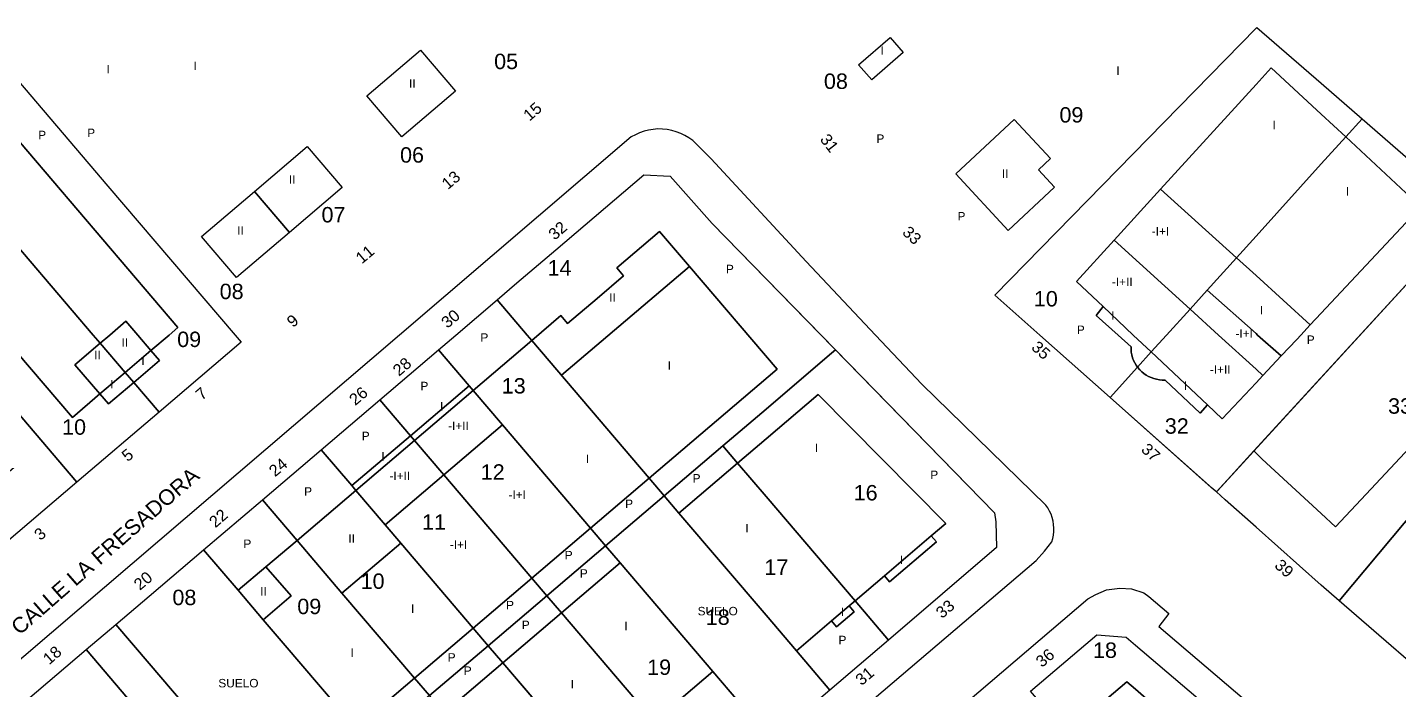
# Model space of a CAD drawing. Header units: millimetres. Extents: x 2440 to 3220, y 1839 to 2413.
# Drawn here: x 2539.5 to 2717.5, y 2324.8 to 2410.9 of the extents above; entities that cross this region are included whole.
import ezdxf
from ezdxf.enums import TextEntityAlignment as Align

# ---------------------------------------------------------------- set-up
doc = ezdxf.new("R2010")
doc.units = ezdxf.units.MM
for name, color, linetype in [('140200', 6, 'Continuous'), ('145201', 1, 'Continuous'), ('BORDILLO', 8, 'Continuous'), ('PG-AA', 8, 'Continuous'), ('PG-LI', 4, 'Continuous'), ('PG-LP', 6, 'Continuous'), ('TXT_CALLE', 7, 'Continuous'), ('TXT_NUM_POLICIA', 7, 'Continuous')]:
    doc.layers.add(name, color=color, linetype=linetype)
doc.styles.add('Arial', font='Arial Regular.ttf')
doc.styles.get("Standard").update_dxf_attribs({"font": 'ARIAL.TTF'})

msp = doc.modelspace()

# ---------------------------------------------------------------- linework, layer by layer
at = {"layer": '140200'}
for points in [[(2665.04, 2376.16), (2698.91, 2410.8), (2699.02, 2410.91), (2707.36, 2403.67), (2712.67, 2399.06), (2710.54, 2396.71), (2707.36, 2393.19), (2698.91, 2383.83), (2696.36, 2381), (2692.57, 2376.81), (2690.35, 2374.34), (2687.31, 2370.98), (2685.32, 2368.78), (2683.54, 2366.81), (2679.98, 2362.87), (2670.86, 2370.98), (2665.04, 2376.16), (2665.04, 2376.16)], [(2526.22, 2396.59), (2524.24, 2398.91), (2534.9, 2407.99), (2549.99, 2390.31), (2566.48, 2370.98), (2567.27, 2370.06), (2556.62, 2360.98), (2553.33, 2364.83), (2552.22, 2366.13), (2548.98, 2369.93), (2548.08, 2370.98), (2526.22, 2396.59), (2526.22, 2396.59)], [(2523.23, 2378.53), (2513.59, 2389.83), (2517.13, 2392.85), (2523.23, 2398.05), (2524.24, 2398.91), (2526.22, 2396.59), (2548.08, 2370.98), (2548.98, 2369.93), (2552.22, 2366.13), (2553.33, 2364.83), (2556.62, 2360.98), (2545.95, 2351.89), (2529.67, 2370.98), (2523.23, 2378.53), (2523.23, 2378.53)], [(2726.7, 2386.87), (2726.85, 2386.74), (2693.76, 2350.61), (2693.61, 2350.74), (2693.08, 2351.21), (2679.98, 2362.87), (2683.54, 2366.81), (2685.32, 2368.78), (2687.31, 2370.98), (2690.35, 2374.34), (2692.57, 2376.81), (2696.36, 2381), (2698.91, 2383.83), (2707.36, 2393.19), (2710.54, 2396.71), (2712.67, 2399.06), (2725.56, 2387.86), (2726.7, 2386.87), (2726.7, 2386.87)], [(2628.38, 2385.47), (2644.34, 2369.08), (2643.6, 2368.4), (2635.35, 2361.37), (2629.75, 2356.6), (2622.14, 2350.11), (2620.19, 2352.4), (2604.95, 2370.28), (2604.35, 2370.98), (2600.46, 2375.55), (2603.04, 2377.75), (2608.07, 2382.04), (2619.51, 2391.79), (2622.93, 2391.6), (2628.38, 2385.47), (2628.38, 2385.47)], [(2504.91, 2378.43), (2502.93, 2380.75), (2507.96, 2385.03), (2513.59, 2389.83), (2523.23, 2378.53), (2529.67, 2370.98), (2545.95, 2351.89), (2535.3, 2342.82), (2530.91, 2347.96), (2526.36, 2353.29), (2523.23, 2356.96), (2511.27, 2370.98), (2507.96, 2374.86), (2504.91, 2378.43), (2504.91, 2378.43)], [(2726.85, 2386.74), (2727.84, 2385.89), (2741.26, 2374.24), (2738.53, 2370.98), (2709.67, 2336.46), (2707.36, 2338.51), (2698.91, 2346.03), (2694.92, 2349.58), (2693.76, 2350.61), (2726.85, 2386.74), (2726.85, 2386.74)], [(2596.83, 2364.39), (2592.85, 2369.06), (2595.1, 2370.98), (2600.46, 2375.55), (2604.35, 2370.98), (2604.95, 2370.28), (2620.19, 2352.4), (2622.14, 2350.11), (2614.53, 2343.63), (2612.58, 2345.92), (2601.16, 2359.31), (2597.34, 2363.8), (2596.83, 2364.39), (2596.83, 2364.39)], [(2709.67, 2336.46), (2738.53, 2370.98), (2741.26, 2374.24), (2745.01, 2370.98), (2771.45, 2347.98), (2739.89, 2310.32), (2709.67, 2336.46), (2709.67, 2336.46)], [(2589.21, 2357.91), (2585.24, 2362.57), (2592.85, 2369.06), (2596.83, 2364.39), (2597.34, 2363.8), (2601.16, 2359.31), (2612.58, 2345.92), (2614.53, 2343.63), (2606.92, 2337.14), (2604.97, 2339.43), (2593.55, 2352.83), (2589.73, 2357.31), (2589.21, 2357.91), (2589.21, 2357.91)], [(2651.23, 2331.39), (2646.9, 2336.48), (2635.35, 2350.03), (2631.66, 2354.36), (2629.75, 2356.6), (2635.35, 2361.37), (2643.6, 2368.4), (2644.34, 2369.08), (2664.98, 2347.88), (2665.14, 2346.73), (2665.26, 2343.4), (2651.23, 2331.39), (2651.23, 2331.39)], [(2606.92, 2337.14), (2599.31, 2330.65), (2597.36, 2332.94), (2587.96, 2343.97), (2585.94, 2346.34), (2582.12, 2350.82), (2581.6, 2351.43), (2577.63, 2356.09), (2585.24, 2362.57), (2589.21, 2357.91), (2589.73, 2357.31), (2593.55, 2352.83), (2604.97, 2339.43), (2606.92, 2337.14), (2606.92, 2337.14)], [(2643.63, 2324.89), (2639.29, 2329.99), (2635.35, 2334.61), (2624.05, 2347.87), (2622.14, 2350.11), (2629.75, 2356.6), (2631.66, 2354.36), (2635.35, 2350.03), (2646.9, 2336.48), (2651.23, 2331.39), (2643.63, 2324.89), (2643.63, 2324.89)], [(2574.51, 2344.33), (2570.02, 2349.6), (2577.63, 2356.09), (2581.6, 2351.43), (2582.12, 2350.82), (2585.94, 2346.34), (2587.96, 2343.97), (2597.36, 2332.94), (2599.31, 2330.65), (2591.7, 2324.17), (2589.75, 2326.45), (2580.34, 2337.48), (2574.51, 2344.33), (2574.51, 2344.33)], [(2566.89, 2337.84), (2562.4, 2343.11), (2570.02, 2349.6), (2574.51, 2344.33), (2580.34, 2337.48), (2589.75, 2326.45), (2591.7, 2324.17), (2584.09, 2317.68), (2582.14, 2319.96), (2572.73, 2331), (2570.14, 2334.03), (2566.89, 2337.84), (2566.89, 2337.84)], [(2636.03, 2318.39), (2635.35, 2319.2), (2631.68, 2323.5), (2628.44, 2327.31), (2616.43, 2341.39), (2614.53, 2343.63), (2622.14, 2350.11), (2624.05, 2347.87), (2635.35, 2334.61), (2639.29, 2329.99), (2643.63, 2324.89), (2636.03, 2318.39), (2636.03, 2318.39)], [(2555.35, 2328.33), (2551.02, 2333.41), (2555.35, 2337.1), (2562.4, 2343.11), (2566.89, 2337.84), (2570.14, 2334.03), (2572.73, 2331), (2582.14, 2319.96), (2584.09, 2317.68), (2575.44, 2310.31), (2572.7, 2307.97), (2570.71, 2310.31), (2555.35, 2328.33), (2555.35, 2328.33)], [(2628.43, 2311.89), (2624.07, 2317.02), (2620.83, 2320.83), (2608.82, 2334.91), (2606.92, 2337.14), (2614.53, 2343.63), (2616.43, 2341.39), (2628.44, 2327.31), (2631.68, 2323.5), (2635.35, 2319.2), (2636.03, 2318.39), (2628.43, 2311.89), (2628.43, 2311.89)], [(2620.84, 2305.39), (2616.46, 2310.54), (2611.74, 2316.07), (2601.21, 2328.42), (2599.31, 2330.65), (2606.92, 2337.14), (2608.82, 2334.91), (2620.83, 2320.83), (2624.07, 2317.02), (2628.43, 2311.89), (2620.84, 2305.39), (2620.84, 2305.39)], [(2543.41, 2319.14), (2539.56, 2323.65), (2547.18, 2330.14), (2551.02, 2333.41), (2555.35, 2328.33), (2570.71, 2310.31), (2572.7, 2307.97), (2568.86, 2304.7), (2561.25, 2298.21), (2559.3, 2300.5), (2555.35, 2305.13), (2549.89, 2311.52), (2548.13, 2313.59), (2547.95, 2313.8), (2546.18, 2315.88), (2544.94, 2317.33), (2544.06, 2318.37), (2543.41, 2319.14), (2543.41, 2319.14)], [(2673.66, 2320.08), (2669.67, 2324.76), (2678.26, 2332.08), (2682.06, 2331.78), (2683.28, 2330.74), (2707.36, 2310.21), (2708.08, 2309.6), (2707.36, 2308.99), (2704.55, 2306.59), (2701.22, 2303.75), (2693.29, 2297), (2691.26, 2299.39), (2687.55, 2303.75), (2683.28, 2308.77), (2678.18, 2314.76), (2674.32, 2319.3), (2673.66, 2320.08), (2673.66, 2320.08)], [(2613.24, 2298.9), (2608.84, 2304.05), (2604.13, 2309.58), (2593.6, 2321.94), (2591.7, 2324.17), (2599.31, 2330.65), (2601.21, 2328.42), (2611.74, 2316.07), (2616.46, 2310.54), (2620.84, 2305.39), (2619.81, 2304.51), (2613.24, 2298.9), (2613.24, 2298.9)]]:
    msp.add_lwpolyline(points, dxfattribs=at)
at = {"layer": 'BORDILLO'}
for points in [[(2586.96, 2270.58), (2670.39, 2341.71), (2671.47, 2342.93), (2672.41, 2344.12), (2672.54, 2344.56), (2672.63, 2345.01), (2672.68, 2345.46), (2672.69, 2345.92), (2672.65, 2346.38), (2672.58, 2346.83), (2672.47, 2347.28), (2672.32, 2347.71), (2672.13, 2348.13), (2671.9, 2348.53), (2671.64, 2348.91), (2655.55, 2364.6), (2649.53, 2370.98), (2640.54, 2380.51), (2628.25, 2393.87), (2626.3, 2395.82), (2625.84, 2396.22), (2625.35, 2396.58), (2624.83, 2396.89), (2624.28, 2397.16), (2623.71, 2397.37), (2623.13, 2397.54), (2622.53, 2397.66), (2621.93, 2397.72), (2621.32, 2397.73), (2620.71, 2397.68), (2620.11, 2397.59), (2619.53, 2397.44), (2618.95, 2397.24), (2618.4, 2396.99), (2617.87, 2396.69), (2587.82, 2370.98), (2507.96, 2302.64)], [(2550.29, 2171.18), (2527.06, 2198.05), (2525.02, 2200.6), (2524.52, 2201.87), (2524.23, 2202.98), (2524.3, 2204.09), (2524.82, 2205.84), (2525.58, 2207.12), (2526.3, 2207.87), (2527.24, 2208.79), (2599.6, 2270.58), (2677.08, 2336.75), (2678.11, 2337.31), (2679.53, 2337.91), (2681.22, 2338.14), (2682.75, 2338.05), (2684.36, 2337.51), (2685.02, 2337.03), (2687.61, 2334.82), (2686.28, 2333.14), (2707.36, 2315.18), (2736.55, 2290.3)]]:
    msp.add_lwpolyline(points, dxfattribs=at)
at = {"layer": 'PG-LI'}
for points in [[(2679.98, 2362.87), (2670.86, 2370.98), (2665.04, 2376.16), (2698.91, 2410.8), (2699.02, 2410.91), (2707.36, 2403.67), (2712.67, 2399.06), (2710.54, 2396.71), (2707.36, 2399.67), (2700.89, 2405.68), (2698.91, 2403.51), (2686.52, 2389.91), (2680.5, 2383.3), (2675.62, 2377.94), (2679.07, 2374.69), (2678.19, 2373.53), (2681.02, 2370.98), (2682.69, 2369.47), (2682.7, 2369.11), (2682.73, 2368.75), (2682.8, 2368.39), (2682.9, 2368.04), (2683.03, 2367.69), (2683.19, 2367.36), (2683.37, 2367.05), (2683.54, 2366.81), (2679.98, 2362.87), (2679.98, 2362.87)], [(2649.06, 2404.09), (2647.36, 2406.04), (2651.45, 2409.61), (2653.15, 2407.67), (2649.06, 2404.09), (2649.06, 2404.09)], [(2524.24, 2398.91), (2534.9, 2407.99), (2549.99, 2390.31), (2566.48, 2370.98), (2567.27, 2370.06), (2556.62, 2360.98), (2553.33, 2364.83), (2556.67, 2367.68), (2555.56, 2368.98), (2557.91, 2370.98), (2559.07, 2371.97), (2533.07, 2402.43), (2526.22, 2396.59), (2524.24, 2398.91), (2524.24, 2398.91)], [(2583.56, 2402.04), (2590.52, 2407.98), (2595.07, 2402.65), (2588.1, 2396.71), (2583.56, 2402.04), (2583.56, 2402.04)], [(2696.36, 2381), (2686.52, 2389.91), (2698.91, 2403.51), (2700.89, 2405.68), (2707.36, 2399.67), (2710.54, 2396.71), (2707.36, 2393.19), (2698.91, 2383.83), (2696.36, 2381), (2696.36, 2381)], [(2526.22, 2396.59), (2533.07, 2402.43), (2559.07, 2371.97), (2557.91, 2370.98), (2555.56, 2368.98), (2553.85, 2370.98), (2552.32, 2372.78), (2550.21, 2370.98), (2548.98, 2369.93), (2548.08, 2370.98), (2526.22, 2396.59), (2526.22, 2396.59)], [(2513.59, 2389.83), (2517.13, 2392.85), (2523.23, 2398.05), (2524.24, 2398.91), (2526.22, 2396.59), (2523.23, 2394.05), (2519.37, 2390.76), (2523.23, 2386.24), (2536.25, 2370.98), (2545.37, 2360.29), (2548.93, 2363.33), (2550.04, 2362.03), (2553.33, 2364.83), (2556.62, 2360.98), (2545.95, 2351.89), (2529.67, 2370.98), (2523.23, 2378.53), (2513.59, 2389.83), (2513.59, 2389.83)], [(2672.78, 2390.16), (2666.77, 2384.57), (2659.97, 2391.91), (2667.55, 2398.95), (2672.26, 2393.88), (2670.68, 2392.42), (2672.78, 2390.16), (2672.78, 2390.16)], [(2726.85, 2386.74), (2693.89, 2350.76), (2693.76, 2350.61), (2693.61, 2350.74), (2679.98, 2362.87), (2683.54, 2366.81), (2683.82, 2366.48), (2684.08, 2366.22), (2684.36, 2365.99), (2684.67, 2365.78), (2684.98, 2365.6), (2685.32, 2365.45), (2685.66, 2365.33), (2686.01, 2365.23), (2686.37, 2365.17), (2686.74, 2365.14), (2687.1, 2365.14), (2691.64, 2360.82), (2692.6, 2361.91), (2694.52, 2360.09), (2698.91, 2364.79), (2699.8, 2365.74), (2702.16, 2368.26), (2704.19, 2370.42), (2704.71, 2370.98), (2705.95, 2372.31), (2707.36, 2373.82), (2720.3, 2387.64), (2710.54, 2396.71), (2712.67, 2399.06), (2725.56, 2387.86)], [(2548.93, 2363.33), (2545.37, 2360.29), (2536.25, 2370.98), (2523.23, 2386.24), (2519.37, 2390.76), (2523.23, 2394.05), (2526.22, 2396.59), (2548.08, 2370.98), (2548.98, 2369.93), (2545.69, 2367.12), (2548.93, 2363.33), (2548.93, 2363.33)], [(2698.91, 2378.69), (2696.36, 2381), (2698.91, 2383.83), (2707.36, 2393.19), (2710.54, 2396.71), (2720.3, 2387.64), (2707.36, 2373.82), (2705.95, 2372.31), (2698.91, 2378.69), (2698.91, 2378.69)], [(2568.98, 2389.61), (2575.83, 2395.45), (2580.38, 2390.12), (2573.53, 2384.28), (2568.98, 2389.61), (2568.98, 2389.61)], [(2604.95, 2370.28), (2604.35, 2370.98), (2600.46, 2375.55), (2603.04, 2377.75), (2608.07, 2382.04), (2619.51, 2391.79), (2622.93, 2391.6), (2628.38, 2385.47), (2644.34, 2369.08), (2643.6, 2368.4), (2635.35, 2361.37), (2629.75, 2356.6), (2622.14, 2350.11), (2620.19, 2352.4), (2636.79, 2366.55), (2625.41, 2379.88), (2621.54, 2384.41), (2615.99, 2379.69), (2616.86, 2378.66), (2613.44, 2375.74), (2609.6, 2372.48), (2608.73, 2373.51), (2604.95, 2370.28), (2604.95, 2370.28)], [(2502.93, 2380.75), (2507.96, 2385.03), (2513.59, 2389.83), (2523.23, 2378.53), (2529.67, 2370.98), (2545.95, 2351.89), (2535.3, 2342.82), (2530.91, 2347.96), (2537.76, 2353.8), (2533.22, 2359.12), (2523.23, 2370.83), (2523.1, 2370.98), (2511.76, 2384.27), (2507.96, 2381.03), (2504.91, 2378.43), (2502.93, 2380.75), (2502.93, 2380.75)], [(2562.13, 2383.78), (2568.98, 2389.61), (2573.53, 2384.28), (2566.68, 2378.45), (2562.13, 2383.78), (2562.13, 2383.78)], [(2690.35, 2374.34), (2680.5, 2383.3), (2686.52, 2389.91), (2696.36, 2381), (2692.57, 2376.81), (2690.35, 2374.34), (2690.35, 2374.34)], [(2725.15, 2382.93), (2724.1, 2383.74), (2726.85, 2386.74), (2727.84, 2385.89), (2741.26, 2374.24), (2738.53, 2370.98), (2709.67, 2336.46), (2707.36, 2338.51), (2698.91, 2346.03), (2694.92, 2349.58), (2693.76, 2350.61), (2693.89, 2350.76), (2698.64, 2355.94), (2699.71, 2354.87), (2707.36, 2347.82), (2709.22, 2346.1), (2713.19, 2350.34), (2718.23, 2355.71), (2732.54, 2370.98), (2735.07, 2373.68), (2725.15, 2382.93), (2725.15, 2382.93)], [(2608.81, 2365.75), (2604.95, 2370.28), (2608.73, 2373.51), (2609.6, 2372.48), (2613.44, 2375.74), (2616.86, 2378.66), (2615.99, 2379.69), (2621.54, 2384.41), (2625.41, 2379.88), (2608.81, 2365.75), (2608.81, 2365.75)], [(2679.07, 2374.69), (2675.62, 2377.94), (2680.5, 2383.3), (2690.35, 2374.34), (2687.31, 2370.98), (2685.32, 2368.78), (2682.99, 2370.98), (2679.07, 2374.69), (2679.07, 2374.69)], [(2725.15, 2382.93), (2735.07, 2373.68), (2732.54, 2370.98), (2718.23, 2355.71), (2713.19, 2350.34), (2709.22, 2346.1), (2707.36, 2347.82), (2699.71, 2354.87), (2698.64, 2355.94), (2724.1, 2383.74), (2725.15, 2382.93), (2725.15, 2382.93)], [(2620.19, 2352.4), (2608.81, 2365.75), (2625.41, 2379.88), (2636.79, 2366.55), (2620.19, 2352.4), (2620.19, 2352.4)], [(2698.91, 2371.16), (2692.57, 2376.81), (2696.36, 2381), (2698.91, 2378.69), (2705.95, 2372.31), (2704.71, 2370.98), (2704.19, 2370.42), (2702.16, 2368.26), (2699.11, 2370.98), (2698.91, 2371.16), (2698.91, 2371.16)], [(2694.04, 2370.98), (2690.35, 2374.34), (2692.57, 2376.81), (2698.91, 2371.16), (2699.11, 2370.98), (2702.16, 2368.26), (2699.8, 2365.74), (2698.91, 2366.55), (2694.04, 2370.98), (2694.04, 2370.98)], [(2592.85, 2369.06), (2595.1, 2370.98), (2600.46, 2375.55), (2604.35, 2370.98), (2604.95, 2370.28), (2597.34, 2363.8), (2596.83, 2364.39), (2592.85, 2369.06), (2592.85, 2369.06)], [(2683.54, 2366.81), (2683.37, 2367.05), (2683.19, 2367.36), (2683.03, 2367.69), (2682.9, 2368.04), (2682.8, 2368.39), (2682.73, 2368.75), (2682.7, 2369.11), (2682.69, 2369.47), (2681.02, 2370.98), (2678.19, 2373.53), (2679.07, 2374.69), (2682.99, 2370.98), (2685.32, 2368.78), (2683.54, 2366.81), (2683.54, 2366.81)], [(2692.6, 2361.91), (2685.32, 2368.78), (2687.31, 2370.98), (2690.35, 2374.34), (2694.04, 2370.98), (2698.91, 2366.55), (2699.8, 2365.74), (2698.91, 2364.79), (2694.52, 2360.09), (2692.6, 2361.91), (2692.6, 2361.91)], [(2548.98, 2369.93), (2550.21, 2370.98), (2552.32, 2372.78), (2553.85, 2370.98), (2555.56, 2368.98), (2552.22, 2366.13), (2548.98, 2369.93), (2548.98, 2369.93)], [(2739.89, 2310.32), (2709.67, 2336.46), (2738.53, 2370.98), (2741.26, 2374.24), (2745.01, 2370.98), (2771.45, 2347.98), (2739.89, 2310.32), (2739.89, 2310.32)], [(2545.69, 2367.12), (2548.98, 2369.93), (2552.22, 2366.13), (2548.93, 2363.33), (2545.69, 2367.12), (2545.69, 2367.12)], [(2552.22, 2366.13), (2555.56, 2368.98), (2556.67, 2367.68), (2553.33, 2364.83), (2552.22, 2366.13), (2552.22, 2366.13)], [(2589.21, 2357.91), (2585.24, 2362.57), (2592.85, 2369.06), (2596.83, 2364.39), (2589.21, 2357.91), (2589.21, 2357.91)], [(2597.34, 2363.8), (2604.95, 2370.28), (2620.19, 2352.4), (2612.58, 2345.92), (2601.16, 2359.31), (2597.34, 2363.8), (2597.34, 2363.8)], [(2651.23, 2331.39), (2646.9, 2336.48), (2650.7, 2339.71), (2651.35, 2338.95), (2657.44, 2344.14), (2656.78, 2344.9), (2658.69, 2346.52), (2642.1, 2363.28), (2635.35, 2357.51), (2631.66, 2354.36), (2629.75, 2356.6), (2635.35, 2361.37), (2643.6, 2368.4), (2644.34, 2369.08), (2664.98, 2347.88), (2665.14, 2346.73), (2665.26, 2343.4), (2651.23, 2331.39), (2651.23, 2331.39)], [(2683.82, 2366.48), (2683.54, 2366.81), (2685.32, 2368.78), (2692.6, 2361.91), (2691.64, 2360.82), (2687.1, 2365.14), (2686.74, 2365.14), (2686.37, 2365.17), (2686.01, 2365.23), (2685.66, 2365.33), (2685.32, 2365.45), (2684.98, 2365.6), (2684.67, 2365.78), (2684.36, 2365.99), (2684.08, 2366.22), (2683.82, 2366.48), (2683.82, 2366.48)], [(2548.93, 2363.33), (2552.22, 2366.13), (2553.33, 2364.83), (2550.04, 2362.03), (2548.93, 2363.33), (2548.93, 2363.33)], [(2589.73, 2357.31), (2589.21, 2357.91), (2596.83, 2364.39), (2597.34, 2363.8), (2589.73, 2357.31), (2589.73, 2357.31)], [(2593.55, 2352.83), (2589.73, 2357.31), (2597.34, 2363.8), (2601.16, 2359.31), (2593.55, 2352.83), (2593.55, 2352.83)], [(2589.21, 2357.91), (2581.6, 2351.43), (2577.63, 2356.09), (2585.24, 2362.57), (2589.21, 2357.91), (2589.21, 2357.91)], [(2631.66, 2354.36), (2635.35, 2357.51), (2642.1, 2363.28), (2658.69, 2346.52), (2656.78, 2344.9), (2650.7, 2339.71), (2646.9, 2336.48), (2635.35, 2350.03), (2631.66, 2354.36), (2631.66, 2354.36)], [(2604.97, 2339.43), (2593.55, 2352.83), (2601.16, 2359.31), (2612.58, 2345.92), (2604.97, 2339.43), (2604.97, 2339.43)], [(2589.73, 2357.31), (2582.12, 2350.82), (2581.6, 2351.43), (2589.21, 2357.91), (2589.73, 2357.31), (2589.73, 2357.31)], [(2593.55, 2352.83), (2585.94, 2346.34), (2582.12, 2350.82), (2589.73, 2357.31), (2593.55, 2352.83), (2593.55, 2352.83)], [(2622.14, 2350.11), (2629.75, 2356.6), (2631.66, 2354.36), (2624.05, 2347.87), (2622.14, 2350.11), (2622.14, 2350.11)], [(2570.02, 2349.6), (2577.63, 2356.09), (2581.6, 2351.43), (2582.12, 2350.82), (2574.51, 2344.33), (2570.02, 2349.6), (2570.02, 2349.6)], [(2624.05, 2347.87), (2631.66, 2354.36), (2635.35, 2350.03), (2646.9, 2336.48), (2646.14, 2335.83), (2643.85, 2333.88), (2639.29, 2329.99), (2635.35, 2334.61), (2624.05, 2347.87), (2624.05, 2347.87)], [(2604.97, 2339.43), (2597.36, 2332.94), (2587.96, 2343.97), (2585.94, 2346.34), (2593.55, 2352.83), (2604.97, 2339.43), (2604.97, 2339.43)], [(2612.58, 2345.92), (2620.19, 2352.4), (2622.14, 2350.11), (2614.53, 2343.63), (2612.58, 2345.92), (2612.58, 2345.92)], [(2562.4, 2343.11), (2570.02, 2349.6), (2574.51, 2344.33), (2570.48, 2340.9), (2566.89, 2337.84), (2562.4, 2343.11), (2562.4, 2343.11)], [(2574.51, 2344.33), (2582.12, 2350.82), (2585.94, 2346.34), (2587.96, 2343.97), (2580.34, 2337.48), (2574.51, 2344.33), (2574.51, 2344.33)], [(2636.03, 2318.39), (2635.35, 2319.2), (2631.68, 2323.5), (2628.44, 2327.31), (2616.43, 2341.39), (2614.53, 2343.63), (2622.14, 2350.11), (2624.05, 2347.87), (2635.35, 2334.61), (2639.29, 2329.99), (2643.63, 2324.89), (2636.03, 2318.39), (2636.03, 2318.39)], [(2606.92, 2337.14), (2604.97, 2339.43), (2612.58, 2345.92), (2614.53, 2343.63), (2606.92, 2337.14), (2606.92, 2337.14)], [(2570.14, 2334.03), (2573.73, 2337.11), (2570.48, 2340.9), (2574.51, 2344.33), (2580.34, 2337.48), (2589.75, 2326.45), (2582.14, 2319.96), (2572.73, 2331), (2570.14, 2334.03), (2570.14, 2334.03)], [(2650.7, 2339.71), (2656.78, 2344.9), (2657.44, 2344.14), (2651.35, 2338.95), (2650.7, 2339.71), (2650.7, 2339.71)], [(2551.02, 2333.41), (2555.35, 2337.1), (2562.4, 2343.11), (2566.89, 2337.84), (2570.14, 2334.03), (2572.73, 2331), (2582.14, 2319.96), (2584.09, 2317.68), (2575.44, 2310.31), (2572.7, 2307.97), (2570.71, 2310.31), (2555.35, 2328.33), (2551.02, 2333.41), (2551.02, 2333.41)], [(2580.34, 2337.48), (2587.96, 2343.97), (2597.36, 2332.94), (2589.75, 2326.45), (2580.34, 2337.48), (2580.34, 2337.48)], [(2606.92, 2337.14), (2614.53, 2343.63), (2616.43, 2341.39), (2608.82, 2334.91), (2606.92, 2337.14), (2606.92, 2337.14)], [(2566.89, 2337.84), (2570.48, 2340.9), (2573.73, 2337.11), (2570.14, 2334.03), (2566.89, 2337.84), (2566.89, 2337.84)], [(2608.82, 2334.91), (2616.43, 2341.39), (2628.44, 2327.31), (2620.83, 2320.83), (2608.82, 2334.91), (2608.82, 2334.91)], [(2606.92, 2337.14), (2599.31, 2330.65), (2597.36, 2332.94), (2604.97, 2339.43), (2606.92, 2337.14), (2606.92, 2337.14)], [(2599.31, 2330.65), (2606.92, 2337.14), (2608.82, 2334.91), (2601.21, 2328.42), (2599.31, 2330.65), (2599.31, 2330.65)], [(2643.63, 2324.89), (2639.29, 2329.99), (2643.85, 2333.88), (2644.5, 2333.12), (2646.79, 2335.07), (2646.14, 2335.83), (2646.9, 2336.48), (2651.23, 2331.39), (2643.63, 2324.89), (2643.63, 2324.89)], [(2643.85, 2333.88), (2646.14, 2335.83), (2646.79, 2335.07), (2644.5, 2333.12), (2643.85, 2333.88), (2643.85, 2333.88)], [(2547.18, 2330.14), (2551.02, 2333.41), (2555.35, 2328.33), (2570.71, 2310.31), (2572.7, 2307.97), (2568.86, 2304.7), (2555.75, 2320.08), (2555.35, 2320.55), (2553.8, 2322.37), (2552.56, 2323.82), (2547.18, 2330.14), (2547.18, 2330.14)], [(2601.21, 2328.42), (2608.82, 2334.91), (2620.83, 2320.83), (2624.07, 2317.02), (2616.46, 2310.54), (2611.74, 2316.07), (2601.21, 2328.42), (2601.21, 2328.42)], [(2589.75, 2326.45), (2597.36, 2332.94), (2599.31, 2330.65), (2591.7, 2324.17), (2589.75, 2326.45), (2589.75, 2326.45)], [(2669.67, 2324.76), (2678.26, 2332.08), (2682.06, 2331.78), (2683.28, 2330.74), (2707.36, 2310.21), (2708.08, 2309.6), (2707.36, 2308.99), (2704.55, 2306.59), (2702.15, 2308.67), (2686.71, 2322.04), (2683.28, 2325.01), (2682.16, 2325.98), (2678.11, 2322.53), (2677.46, 2323.28), (2673.66, 2320.08), (2669.67, 2324.76), (2669.67, 2324.76)], [(2539.56, 2323.65), (2547.18, 2330.14), (2552.56, 2323.82), (2544.94, 2317.33), (2544.06, 2318.37), (2543.41, 2319.14), (2539.56, 2323.65), (2539.56, 2323.65)], [(2593.6, 2321.94), (2591.7, 2324.17), (2599.31, 2330.65), (2601.21, 2328.42), (2593.6, 2321.94), (2593.6, 2321.94)], [(2602.75, 2311.2), (2593.6, 2321.94), (2601.21, 2328.42), (2610.36, 2317.69), (2602.75, 2311.2), (2602.75, 2311.2)], [(2582.14, 2319.96), (2589.75, 2326.45), (2591.7, 2324.17), (2584.09, 2317.68), (2582.14, 2319.96), (2582.14, 2319.96)], [(2620.83, 2320.83), (2628.44, 2327.31), (2631.68, 2323.5), (2624.07, 2317.02), (2620.83, 2320.83), (2620.83, 2320.83)], [(2674.32, 2319.3), (2678.11, 2322.53), (2682.16, 2325.98), (2683.28, 2325.01), (2686.71, 2322.04), (2683.28, 2319.11), (2678.18, 2314.76), (2674.32, 2319.3), (2674.32, 2319.3)]]:
    msp.add_lwpolyline(points, dxfattribs=at)
at = {"layer": 'PG-LP'}
for points in [[(2539.56, 2323.65), (2547.18, 2330.14), (2551.02, 2333.41), (2555.35, 2337.1), (2562.4, 2343.11), (2570.02, 2349.6), (2577.63, 2356.09), (2585.24, 2362.57), (2592.85, 2369.06), (2595.1, 2370.98), (2600.46, 2375.55), (2603.04, 2377.75), (2608.07, 2382.04), (2619.51, 2391.79), (2622.93, 2391.6), (2628.38, 2385.47), (2664.98, 2347.88), (2665.14, 2346.73), (2665.26, 2343.4), (2651.23, 2331.39), (2643.63, 2324.89), (2636.03, 2318.39)], [(2669.67, 2324.76), (2678.26, 2332.08), (2682.06, 2331.78), (2683.28, 2330.74), (2707.36, 2310.21)]]:
    msp.add_lwpolyline(points, dxfattribs=at)

# ---------------------------------------------------------------- texts
at = {"layer": '145201'}
for s, p in [('05', (2601.63, 2404.9)), ('08', (2644.41, 2402.33)), ('09', (2674.96, 2397.96)), ('06', (2589.43, 2392.76)), ('07', (2579.24, 2385)), ('14', (2608.56, 2378.1)), ('08', (2566.03, 2375.04)), ('10', (2671.64, 2374.09)), ('09', (2560.52, 2368.82)), ('13', (2602.62, 2362.79)), ('33', (2717.59, 2360.17)), ('10', (2545.59, 2357.44)), ('32', (2688.63, 2357.57)), ('12', (2599.89, 2351.6)), ('16', (2648.27, 2348.91)), ('11', (2592.28, 2345.11)), ('17', (2636.69, 2339.25)), ('10', (2584.31, 2337.43)), ('08', (2559.9, 2335.32)), ('09', (2576.1, 2334.15)), ('18', (2629.08, 2332.76)), ('18', (2679.31, 2328.47)), ('19', (2621.48, 2326.26))]:
    msp.add_text(s, height=2, dxfattribs=at).set_placement(p, align=Align.BOTTOM_CENTER)
at = {"layer": 'PG-AA'}
for s, p in [('I', (2650.42, 2407.04)), ('I', (2561.3, 2405.04)), ('I', (2550, 2404.62)), ('I', (2681, 2404.42)), ('II', (2589.47, 2402.76)), ('P', (2541.45, 2396.07)), ('P', (2547.81, 2396.34)), ('I', (2701.26, 2397.36)), ('P', (2650.18, 2395.59)), ('II', (2666.37, 2391.04)), ('II', (2573.89, 2390.3)), ('I', (2710.78, 2388.75)), ('P', (2660.7, 2385.52)), ('II', (2567.18, 2383.66)), ('-I+I', (2686.51, 2383.57)), ('P', (2630.66, 2378.67)), ('-I+II', (2681.56, 2377.01)), ('II', (2615.44, 2374.97)), ('I', (2699.61, 2373.32)), ('I', (2680.33, 2372.63)), ('P', (2598.81, 2369.78)), ('P', (2676.18, 2370.78)), ('-I+I', (2697.37, 2370.3)), ('P', (2706, 2369.49)), ('II', (2552.18, 2369.14)), ('II', (2548.63, 2367.5)), ('I', (2554.53, 2366.74)), ('I', (2622.8, 2366.14)), ('-I+II', (2694.26, 2365.62)), ('I', (2550.49, 2363.71)), ('P', (2591.03, 2363.48)), ('I', (2689.75, 2363.52)), ('I', (2593.27, 2360.84)), ('P', (2583.42, 2357)), ('-I+II', (2595.45, 2358.31)), ('I', (2641.89, 2355.45)), ('I', (2585.66, 2354.36)), ('I', (2612.18, 2354.03)), ('-I+II', (2587.84, 2351.82)), ('P', (2626.34, 2351.5)), ('P', (2657.17, 2351.95)), ('P', (2575.95, 2349.79)), ('-I+I', (2603.07, 2349.37)), ('P', (2617.59, 2348.19)), ('I', (2632.88, 2345.02)), ('P', (2568.07, 2343)), ('II', (2581.6, 2343.69)), ('-I+I', (2595.46, 2342.89)), ('P', (2609.75, 2341.53)), ('I', (2652.93, 2340.91)), ('P', (2611.71, 2339.15)), ('II', (2570.16, 2336.83)), ('I', (2589.51, 2334.58)), ('P', (2602.14, 2335.04)), ('SUELO', (2629.08, 2334.26)), ('I', (2645.27, 2334.16)), ('P', (2604.18, 2332.47)), ('I', (2617.19, 2332.33)), ('P', (2645.26, 2330.51)), ('I', (2581.65, 2328.86)), ('P', (2594.57, 2328.25)), ('SUELO', (2566.91, 2324.91)), ('P', (2596.65, 2326.53)), ('I', (2610.22, 2324.78))]:
    msp.add_text(s, height=1.1, dxfattribs=at).set_placement(p, align=Align.BOTTOM_CENTER)
at = {"layer": 'TXT_CALLE', "style": 'Arial'}
msp.add_text('CALLE LA FRESADORA', height=2, rotation=41.12, dxfattribs=at).set_placement((2538.51, 2331.94, 595.51))
at = {"layer": 'TXT_NUM_POLICIA', "style": 'Arial'}
for s, rotation, p in [('15', 41, (2605.84, 2399.1)), ('31', 308, (2642.63, 2395.16)), ('13', 40, (2595.25, 2390.19)), ('32', 41, (2609.1, 2383.64)), ('33', 317, (2653.46, 2383.05)), ('11', 40, (2584.09, 2380.54)), ('9', 40.01, (2574.71, 2371.91)), ('30', 39.98, (2595.19, 2372.18)), ('35', 318, (2670.22, 2368.12)), ('28', 40.46, (2588.91, 2365.97)), ('7', 41.01, (2562.9, 2362.46)), ('26', 40, (2583.24, 2362.16)), ('37', 318, (2684.46, 2354.86)), ('5', 39.01, (2553.27, 2354.48)), ('24', 40, (2572.83, 2352.9)), ('22', 41, (2565.09, 2346.3)), ('3', 40.01, (2541.94, 2344.26)), ('39', 318, (2701.76, 2339.81)), ('20', 40, (2555.31, 2338.17)), ('33', 40, (2659.35, 2334.51)), ('18', 41, (2543.54, 2328.53)), ('36', 40, (2672.31, 2328.16)), ('31', 40, (2648.91, 2325.8))]:
    msp.add_text(s, height=1.5, rotation=rotation, dxfattribs=at).set_placement(p, align=Align.BOTTOM_CENTER)

doc.saveas('drawing.dxf')
